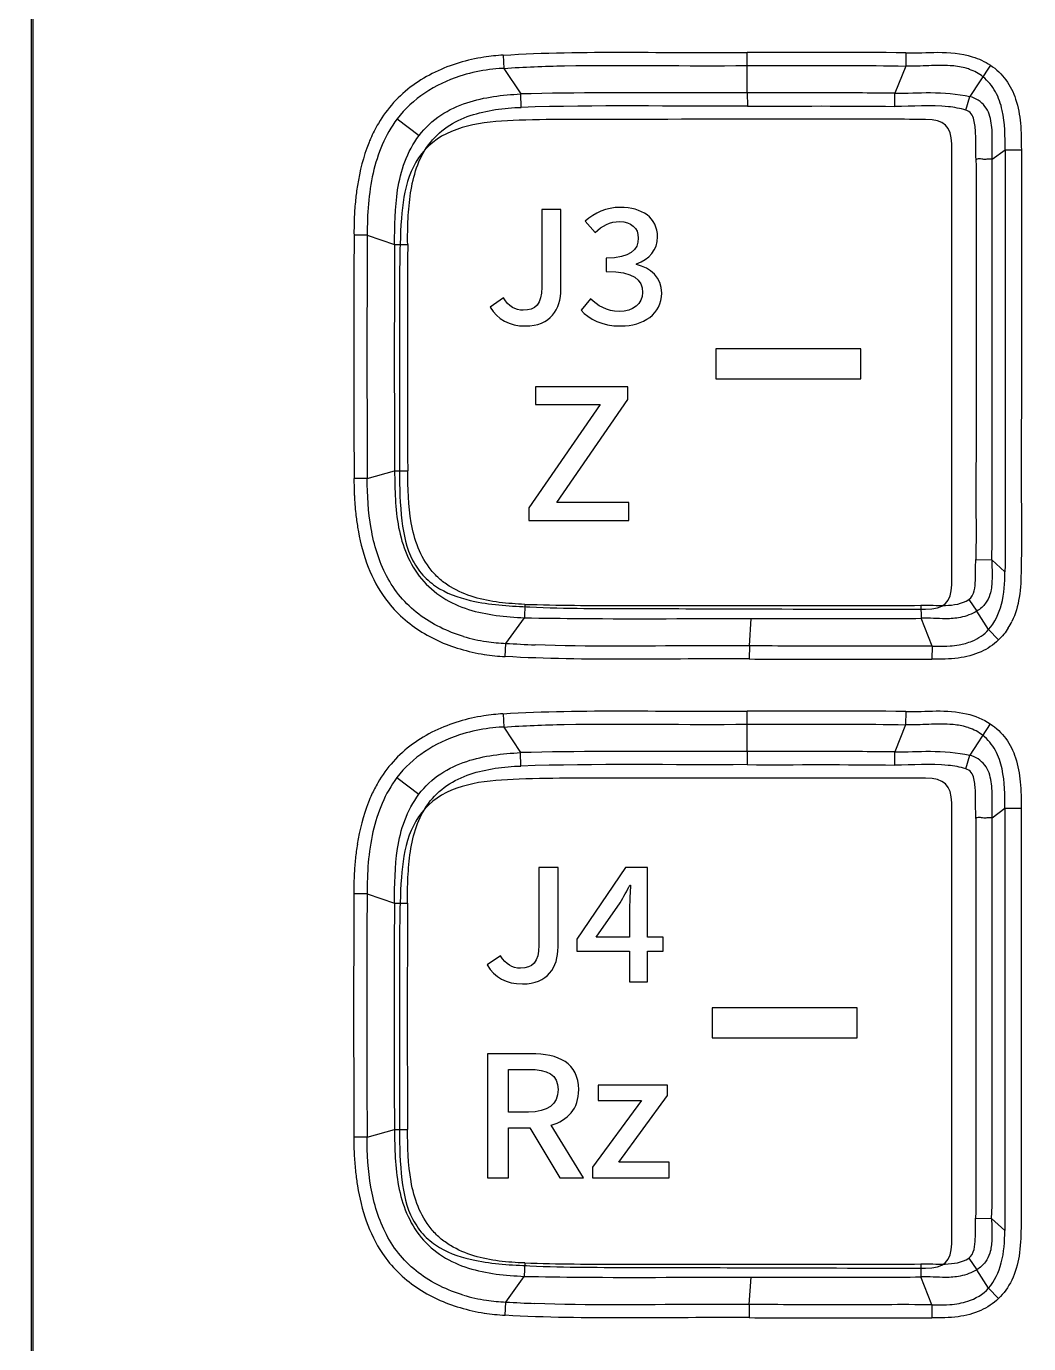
# Model space of a CAD drawing. Header units: millimetres. Extents: x 4086 to 8300, y 123 to 1549.
# Drawn here: x 6981.93 to 7001.1, y 1020.78 to 1045.97 of the extents above; entities that cross this region are included whole.
import ezdxf

# ---------------------------------------------------------------- set-up
doc = ezdxf.new("R2010")
doc.units = ezdxf.units.MM
for name, color, linetype in [('00_COMPONENTS', 7, 'Continuous'), ('layer 1', 7, 'Continuous'), ('layer 4', 7, 'Continuous')]:
    doc.layers.add(name, color=color, linetype=linetype)

msp = doc.modelspace()

# ---------------------------------------------------------------- linework, layer by layer
at = {"layer": '00_COMPONENTS', "color": 7, "linetype": 'Continuous'}
msp.add_line((6982.034, 961.612), (6982.034, 1106.465), dxfattribs=at)
at = {"layer": '00_COMPONENTS', "linetype": 'Continuous'}
for p, q in [((6995.721, 1045.221), (6995.72, 1045.472)), ((6991.052, 1045.42), (6991.067, 1045.167)), ((6995.721, 1044.698), (6995.721, 1045.221)), ((6998.754, 1045.462), (6998.749, 1045.211)), ((7000.369, 1045.228), (6999.977, 1044.626)), ((6991.067, 1045.167), (6991.387, 1044.677)), ((6998.749, 1045.21), (6998.545, 1044.69)), ((6991.395, 1044.421), (6991.387, 1044.677)), ((6995.721, 1044.698), (6995.722, 1044.447)), ((6998.542, 1044.439), (6998.545, 1044.69)), ((6999.9, 1044.368), (6999.977, 1044.626)), ((6989.023, 1044.199), (6989.444, 1043.882)), ((7000.405, 1043.429), (7000.649, 1043.612)), ((7000.649, 1043.612), (7000.724, 1043.612)), ((7000.724, 1043.612), (7000.961, 1043.612)), ((6988.452, 1041.978), (6988.201, 1041.979)), ((6988.453, 1041.978), (6988.975, 1041.799)), ((6988.975, 1041.799), (6989.226, 1041.798)), ((6988.453, 1037.325), (6988.975, 1037.469)), ((6988.975, 1037.469), (6989.227, 1037.471)), ((6988.453, 1037.325), (6988.202, 1037.323)), ((7000.089, 1035.775), (7000.396, 1035.766)), ((7000.648, 1035.537), (7000.396, 1035.766)), ((6991.467, 1034.917), (6991.459, 1034.661)), ((6999.039, 1034.9), (6999.045, 1034.652)), ((6999.957, 1035.01), (7000.112, 1034.789)), ((6991.106, 1034.17), (6991.459, 1034.661)), ((6995.76, 1034.124), (6995.795, 1034.644)), ((6999.253, 1034.116), (6999.045, 1034.652)), ((7000.335, 1034.433), (7000.112, 1034.789)), ((7000.524, 1034.235), (7000.335, 1034.433)), ((6991.091, 1033.918), (6991.106, 1034.17)), ((6995.76, 1034.124), (6995.758, 1033.872)), ((6999.253, 1034.116), (6999.25, 1033.866)), ((6995.718, 1032.625), (6995.717, 1032.876)), ((6991.049, 1032.824), (6991.064, 1032.571)), ((6995.718, 1032.102), (6995.718, 1032.625)), ((6998.751, 1032.866), (6998.747, 1032.615)), ((7000.366, 1032.632), (6999.974, 1032.03)), ((6991.064, 1032.571), (6991.384, 1032.081)), ((6998.746, 1032.614), (6998.542, 1032.094)), ((6991.392, 1031.825), (6991.384, 1032.081)), ((6995.718, 1032.102), (6995.719, 1031.851)), ((6998.539, 1031.843), (6998.542, 1032.094)), ((6999.897, 1031.772), (6999.974, 1032.03)), ((6989.02, 1031.603), (6989.441, 1031.286)), ((7000.402, 1030.833), (7000.646, 1031.016)), ((7000.646, 1031.016), (7000.724, 1031.016)), ((7000.724, 1031.016), (7000.958, 1031.016)), ((6988.449, 1029.382), (6988.198, 1029.383)), ((6988.45, 1029.382), (6988.972, 1029.203)), ((6988.972, 1029.203), (6989.224, 1029.202)), ((6988.45, 1024.729), (6988.973, 1024.873)), ((6988.972, 1024.873), (6989.224, 1024.875)), ((6988.45, 1024.729), (6988.199, 1024.727)), ((7000.086, 1023.179), (7000.393, 1023.17)), ((7000.645, 1022.941), (7000.393, 1023.17)), ((6991.464, 1022.321), (6991.456, 1022.065)), ((6999.036, 1022.304), (6999.042, 1022.056)), ((6999.954, 1022.414), (7000.109, 1022.193)), ((6991.103, 1021.574), (6991.456, 1022.065)), ((6995.757, 1021.528), (6995.792, 1022.048)), ((6999.251, 1021.52), (6999.042, 1022.056)), ((7000.332, 1021.837), (7000.109, 1022.193)), ((7000.522, 1021.639), (7000.332, 1021.837)), ((6991.088, 1021.321), (6991.103, 1021.574)), ((6995.757, 1021.528), (6995.755, 1021.276)), ((6999.251, 1021.52), (6999.247, 1021.27))]:
    msp.add_line(p, q, dxfattribs=at)
for centre, radius, start, end in [((6991.318, 1041.325), 4.104, 93.7201, 98.8863), ((6991.224, 1041.799), 3.372, 94.2035, 98.4747), ((6991.23, 1041.737), 3.434, 92.7078, 94.2132), ((6991.032, 1042.72), 2.746, 149.5024, 156.4059), ((6991.18, 1042.653), 2.909, 156.3565, 158.1032), ((6993.437, 1042.108), 5.236, 171.0068, 174.042), ((6993.819, 1042.069), 5.62, 174.0481, 177.3401), ((6994.306, 1042.047), 6.107, 177.3434, 180.6306), ((7416.815, 1039.726), 428.62, 179.69884, 180.32125), ((7423.77, 1039.742), 435.323, 179.70571, 180.31819), ((7386.16, 1039.645), 397.19, 179.68934, 180.31393), ((7393.054, 1039.664), 403.833, 179.69729, 180.31123), ((6994.158, 1037.277), 5.959, 179.5576, 182.6906), ((6993.688, 1037.255), 5.488, 182.6871, 186.31), ((6993.31, 1037.214), 5.108, 186.3212, 189.2657), ((6999.59, 1035.164), 1.322, 328.0598, 334.1431), ((6991.203, 1037.377), 3.206, 253.506, 261.5589), ((6991.244, 1037.641), 3.474, 261.5332, 267.7152), ((6992.636, 1059.453), 25.329, 266.5365, 267.7982), ((6991.332, 1038.11), 4.2, 261.2267, 266.7109), ((6991.315, 1028.727), 4.106, 93.7208, 98.8447), ((6991.222, 1029.202), 3.373, 94.2001, 98.4252), ((6991.227, 1029.141), 3.434, 92.7078, 94.2096), ((6999.615, 1031.556), 1.056, 71.3353, 72.3783), ((6991.015, 1030.132), 2.73, 149.8039, 155.2423), ((6991.162, 1030.063), 2.893, 155.2199, 158.3258), ((6993.434, 1029.512), 5.235, 171.007, 174.0394), ((6993.788, 1029.475), 5.592, 174.0402, 176.9265), ((6994.271, 1029.451), 6.075, 176.9411, 180.6367), ((7416.812, 1027.13), 428.62, 179.69884, 180.32125), ((7423.767, 1027.146), 435.323, 179.70571, 180.31819), ((7386.157, 1027.049), 397.19, 179.68934, 180.31393), ((7393.051, 1027.068), 403.833, 179.69729, 180.31123), ((6994.126, 1024.681), 5.93, 179.5522, 183.0794), ((6993.659, 1024.656), 5.462, 183.0867, 186.3173), ((6993.307, 1024.618), 5.108, 186.3231, 189.2657), ((6991.201, 1024.782), 3.207, 253.5069, 261.6086), ((6991.241, 1025.046), 3.474, 261.5816, 267.7147), ((6992.633, 1046.851), 25.323, 266.5364, 267.7958), ((6991.329, 1025.517), 4.202, 261.2678, 266.7099)]:
    msp.add_arc(centre, radius, start, end, dxfattribs=at)
at = {"layer": '00_COMPONENTS', "color": 7, "linetype": 'Continuous'}
msp.add_open_spline([(6896.534, 959.912), (6900.632, 959.912), (6908.829, 959.912), (6921.124, 959.912), (6933.42, 959.912), (6945.715, 959.912), (6958.011, 959.912), (6968.257, 959.912), (6976.454, 959.912), (6982.602, 959.912), (6988.75, 959.912), (6994.896, 959.911), (7001.047, 959.916), (7006.169, 959.924), (7010.262, 959.995), (7013.33, 960.166), (7016.373, 960.607), (7019.316, 961.625), (7021.287, 963.36), (7022.38, 965.093), (7023.177, 966.989), (7023.749, 969.501), (7024.017, 972.564), (7024.091, 975.633), (7024.124, 978.706), (7024.148, 981.781), (7024.163, 985.884), (7024.163, 991.009), (7024.163, 999.205), (7024.163, 1009.448), (7024.163, 1021.743), (7024.163, 1034.038), (7024.163, 1046.334), (7024.163, 1058.629), (7024.163, 1068.871), (7024.163, 1077.069), (7024.163, 1082.195), (7024.148, 1086.298), (7024.123, 1089.37), (7024.091, 1092.442), (7024.016, 1095.513), (7023.749, 1098.58), (7023.065, 1101.589), (7021.682, 1104.381), (7019.314, 1106.445), (7016.387, 1107.468), (7013.342, 1107.911), (7010.265, 1108.082), (7006.166, 1108.153), (7001.045, 1108.16), (6994.897, 1108.165), (6988.75, 1108.164), (6982.602, 1108.165), (6976.454, 1108.165), (6968.257, 1108.165), (6958.011, 1108.165), (6945.715, 1108.165), (6933.42, 1108.165), (6921.124, 1108.165), (6908.829, 1108.165), (6900.632, 1108.165), (6896.534, 1108.165)], degree=3, knots=[0, 0, 0, 0, 0.031258, 0.062515, 0.093773, 0.12503, 0.156288, 0.187546, 0.203174, 0.218804, 0.234431, 0.250064, 0.265681, 0.281339, 0.289127, 0.296905, 0.304752, 0.31255, 0.3203, 0.3242, 0.328112, 0.335929, 0.343723, 0.351535, 0.359344, 0.367155, 0.374992, 0.390635, 0.406242, 0.437497, 0.468755, 0.500012, 0.53127, 0.562527, 0.593784, 0.609382, 0.625053, 0.632872, 0.640675, 0.648485, 0.656303, 0.664103, 0.671927, 0.679731, 0.68745, 0.6952, 0.703045, 0.71088, 0.718683, 0.734311, 0.749937, 0.765568, 0.781197, 0.796825, 0.812455, 0.843712, 0.87497, 0.906227, 0.937485, 0.968742, 1, 1, 1, 1], dxfattribs=at)
at = {"layer": '00_COMPONENTS', "linetype": 'Continuous'}
for points in [[(6991.052, 1045.42), (6992.605, 1045.516), (6994.164, 1045.454), (6995.72, 1045.472)], [(6998.754, 1045.462), (6997.743, 1045.481), (6996.732, 1045.469), (6995.72, 1045.472)], [(6998.754, 1045.462), (6998.958, 1045.458), (6999.162, 1045.473), (6999.367, 1045.474)], [(6999.367, 1045.474), (6999.587, 1045.475), (6999.812, 1045.456), (7000.023, 1045.39)], [(6990.684, 1045.38), (6990.524, 1045.355), (6990.366, 1045.319), (6990.211, 1045.273)], [(7000.023, 1045.39), (7000.145, 1045.352), (7000.263, 1045.298), (7000.369, 1045.228)], [(6990.727, 1045.134), (6990.556, 1045.109), (6990.387, 1045.07), (6990.222, 1045.016)], [(7000.225, 1045.007), (7000.15, 1045.068), (7000.061, 1045.115), (6999.969, 1045.148)], [(6995.722, 1044.447), (6994.28, 1044.437), (6992.837, 1044.469), (6991.395, 1044.421)], [(7000.852, 1044.578), (7000.901, 1044.43), (7000.928, 1044.274), (7000.943, 1044.118)], [(6995.722, 1044.447), (6996.662, 1044.444), (6997.602, 1044.453), (6998.542, 1044.439)], [(7000.943, 1044.118), (7000.959, 1043.95), (7000.96, 1043.781), (7000.961, 1043.612)], [(6988.481, 1043.738), (6988.377, 1043.478), (6988.309, 1043.203), (6988.266, 1042.927)], [(7000.92, 1035.05), (7000.895, 1034.891), (7000.85, 1034.733), (7000.78, 1034.588)], [(7000.712, 1034.465), (7000.66, 1034.381), (7000.597, 1034.303), (7000.524, 1034.235)], [(6999.597, 1034.122), (6999.656, 1034.127), (6999.715, 1034.134), (6999.773, 1034.145)], [(6999.773, 1034.145), (6999.813, 1034.152), (6999.852, 1034.161), (6999.891, 1034.171)], [(7000.524, 1034.235), (7000.428, 1034.141), (7000.312, 1034.066), (7000.19, 1034.011)], [(6990.23, 1034.063), (6990.381, 1034.018), (6990.536, 1033.984), (6990.692, 1033.96)], [(6995.758, 1033.872), (6994.203, 1033.884), (6992.644, 1033.829), (6991.091, 1033.918)], [(6999.753, 1033.89), (6999.587, 1033.867), (6999.418, 1033.864), (6999.25, 1033.866)], [(7000.19, 1034.011), (7000.052, 1033.949), (6999.903, 1033.91), (6999.753, 1033.89)], [(6991.049, 1032.824), (6992.602, 1032.92), (6994.161, 1032.858), (6995.717, 1032.876)], [(6998.751, 1032.866), (6997.74, 1032.885), (6996.729, 1032.873), (6995.717, 1032.876)], [(6990.684, 1032.784), (6990.523, 1032.759), (6990.364, 1032.724), (6990.208, 1032.677)], [(6999.914, 1032.823), (7000.073, 1032.785), (7000.23, 1032.723), (7000.366, 1032.632)], [(6990.727, 1032.539), (6990.555, 1032.513), (6990.385, 1032.474), (6990.219, 1032.42)], [(7000.222, 1032.411), (7000.143, 1032.475), (7000.05, 1032.524), (6999.953, 1032.556)], [(6995.719, 1031.851), (6994.277, 1031.841), (6992.834, 1031.873), (6991.392, 1031.825)], [(7000.85, 1031.982), (7000.898, 1031.834), (7000.925, 1031.678), (7000.94, 1031.522)], [(6995.719, 1031.851), (6996.659, 1031.848), (6997.599, 1031.857), (6998.539, 1031.843)], [(7000.94, 1031.522), (7000.956, 1031.354), (7000.958, 1031.185), (7000.958, 1031.016)], [(6988.474, 1031.131), (6988.372, 1030.875), (6988.306, 1030.603), (6988.263, 1030.33)], [(7000.917, 1022.454), (7000.892, 1022.295), (7000.847, 1022.137), (7000.777, 1021.992)], [(7000.777, 1021.992), (7000.713, 1021.861), (7000.627, 1021.738), (7000.522, 1021.639)], [(6999.594, 1021.526), (6999.653, 1021.531), (6999.712, 1021.538), (6999.77, 1021.549)], [(7000.522, 1021.639), (7000.425, 1021.545), (7000.309, 1021.47), (7000.187, 1021.415)], [(6990.227, 1021.467), (6990.379, 1021.422), (6990.535, 1021.388), (6990.692, 1021.363)], [(6995.755, 1021.276), (6994.2, 1021.287), (6992.642, 1021.233), (6991.088, 1021.321)], [(6999.75, 1021.294), (6999.584, 1021.271), (6999.415, 1021.268), (6999.247, 1021.27)], [(7000.187, 1021.415), (7000.049, 1021.353), (6999.9, 1021.314), (6999.75, 1021.294)]]:
    msp.add_open_spline(points, degree=3, dxfattribs=at)
for points, knots in [([(6990.211, 1045.273), (6989.897, 1045.179), (6989.439, 1044.964), (6988.945, 1044.524), (6988.749, 1044.256), (6988.666, 1044.114)], [0, 0, 0, 0, 0.499051, 0.74963, 1, 1, 1, 1]), ([(6991.067, 1045.167), (6991.452, 1045.193), (6993.003, 1045.251), (6994.555, 1045.206), (6995.721, 1045.221)], [0, 0, 0, 0, 0.248447, 1, 1, 1, 1]), ([(6995.721, 1045.221), (6995.974, 1045.22), (6996.984, 1045.22), (6997.993, 1045.225), (6998.749, 1045.211)], [0, 0, 0, 0, 0.25072, 1, 1, 1, 1]), ([(6999.598, 1045.218), (6999.463, 1045.227), (6999.18, 1045.216), (6998.897, 1045.206), (6998.749, 1045.211)], [0, 0, 0, 0, 0.476562, 1, 1, 1, 1]), ([(7000.369, 1045.228), (7000.484, 1045.153), (7000.688, 1044.959), (7000.809, 1044.708), (7000.852, 1044.578)], [0, 0, 0, 0, 0.49985, 1, 1, 1, 1]), ([(6990.222, 1045.016), (6989.987, 1044.94), (6989.537, 1044.731), (6989.169, 1044.392), (6989.023, 1044.199)], [0, 0, 0, 0, 0.505578, 1, 1, 1, 1]), ([(6999.969, 1045.148), (6999.941, 1045.158), (6999.82, 1045.195), (6999.693, 1045.212), (6999.598, 1045.218)], [0, 0, 0, 0, 0.24281, 1, 1, 1, 1]), ([(7000.649, 1043.612), (7000.651, 1043.864), (7000.647, 1044.245), (7000.489, 1044.729), (7000.323, 1044.928), (7000.225, 1045.007)], [0, 0, 0, 0, 0.500218, 0.750503, 1, 1, 1, 1]), ([(6989.444, 1043.882), (6989.558, 1044.034), (6989.84, 1044.294), (6990.502, 1044.599), (6991.04, 1044.659), (6991.387, 1044.677)], [0, 0, 0, 0, 0.263502, 0.518565, 1, 1, 1, 1]), ([(6995.721, 1044.698), (6995.361, 1044.696), (6993.916, 1044.697), (6992.471, 1044.706), (6991.387, 1044.677)], [0, 0, 0, 0, 0.249076, 1, 1, 1, 1]), ([(6998.545, 1044.69), (6998.309, 1044.693), (6997.368, 1044.702), (6996.427, 1044.696), (6995.721, 1044.698)], [0, 0, 0, 0, 0.250625, 1, 1, 1, 1]), ([(6999.9, 1044.368), (6999.791, 1044.401), (6999.34, 1044.483), (6998.883, 1044.433), (6998.542, 1044.439)], [0, 0, 0, 0, 0.249366, 1, 1, 1, 1]), ([(6998.545, 1044.69), (6998.772, 1044.689), (6999.249, 1044.72), (6999.731, 1044.681), (6999.977, 1044.626)], [0, 0, 0, 0, 0.472731, 1, 1, 1, 1]), ([(7000.405, 1043.429), (7000.401, 1043.544), (7000.41, 1043.775), (7000.402, 1044.065), (7000.354, 1044.291), (7000.272, 1044.447), (7000.14, 1044.563), (7000.034, 1044.614), (6999.977, 1044.626)], [0, 0, 0, 0, 0.250454, 0.500706, 0.625832, 0.750442, 0.875014, 1, 1, 1, 1]), ([(6989.226, 1041.798), (6989.223, 1041.962), (6989.228, 1042.292), (6989.271, 1042.785), (6989.378, 1043.27), (6989.601, 1043.719), (6989.963, 1044.071), (6990.418, 1044.281), (6990.902, 1044.388), (6991.231, 1044.417), (6991.395, 1044.421)], [0, 0, 0, 0, 0.124958, 0.250014, 0.375073, 0.500065, 0.625051, 0.750069, 0.875036, 1, 1, 1, 1]), ([(7000.095, 1043.42), (7000.091, 1043.505), (7000.09, 1043.675), (7000.091, 1043.888), (7000.079, 1044.058), (7000.058, 1044.183), (7000.018, 1044.308), (6999.94, 1044.356), (6999.9, 1044.368)], [0, 0, 0, 0, 0.250718, 0.501526, 0.626867, 0.752196, 0.87701, 1, 1, 1, 1]), ([(6989.023, 1044.199), (6988.796, 1043.898), (6988.497, 1043.152), (6988.453, 1042.375), (6988.452, 1041.978)], [0, 0, 0, 0, 0.487421, 1, 1, 1, 1]), ([(6988.975, 1041.799), (6988.98, 1042.147), (6988.981, 1042.683), (6989.151, 1043.392), (6989.33, 1043.729), (6989.444, 1043.882)], [0, 0, 0, 0, 0.480767, 0.735916, 1, 1, 1, 1]), ([(7000.649, 1043.612), (7000.649, 1042.265), (7000.649, 1040.243), (7000.65, 1037.885), (7000.648, 1036.541), (7000.652, 1035.87), (7000.648, 1035.537)], [0, 0, 0, 0, 0.500658, 0.750965, 0.876089, 1, 1, 1, 1]), ([(7000.961, 1043.612), (7000.961, 1042.899), (7000.961, 1041.828), (7000.961, 1040.401), (7000.961, 1039.331), (7000.961, 1038.26), (7000.96, 1037.191), (7000.962, 1036.3), (7000.961, 1035.587), (7000.948, 1035.228), (7000.92, 1035.05)], [0, 0, 0, 0, 0.250008, 0.375011, 0.500015, 0.625016, 0.750007, 0.874752, 0.937005, 1, 1, 1, 1]), ([(7000.094, 1043.42), (7000.094, 1042.783), (7000.095, 1041.51), (7000.094, 1039.919), (7000.094, 1038.646), (7000.095, 1037.691), (7000.091, 1036.734), (7000.098, 1036.095), (7000.089, 1035.775)], [0, 0, 0, 0, 0.249789, 0.499569, 0.62448, 0.749392, 0.87438, 1, 1, 1, 1]), ([(7000.405, 1043.429), (7000.384, 1043.428), (7000.337, 1043.435), (7000.263, 1043.418), (7000.182, 1043.442), (7000.121, 1043.434), (7000.095, 1043.42)], [0, 0, 0, 0, 0.203878, 0.447418, 0.716781, 1, 1, 1, 1]), ([(7000.395, 1035.766), (7000.41, 1036.089), (7000.402, 1036.732), (7000.407, 1037.693), (7000.405, 1038.649), (7000.405, 1039.924), (7000.406, 1041.517), (7000.406, 1042.791), (7000.406, 1043.429)], [0, 0, 0, 0, 0.126712, 0.251517, 0.376294, 0.501034, 0.75052, 1, 1, 1, 1]), ([(6988.975, 1037.469), (6988.98, 1037.108), (6988.988, 1036.561), (6989.187, 1035.861), (6989.466, 1035.387), (6989.882, 1035.023), (6990.55, 1034.728), (6991.099, 1034.678), (6991.459, 1034.661)], [0, 0, 0, 0, 0.249901, 0.375058, 0.500182, 0.625207, 0.750409, 1, 1, 1, 1]), ([(6991.467, 1034.917), (6991.303, 1034.923), (6990.976, 1034.944), (6990.492, 1035.038), (6990.11, 1035.198), (6989.842, 1035.389), (6989.613, 1035.627), (6989.406, 1035.992), (6989.238, 1036.638), (6989.23, 1037.139), (6989.227, 1037.471)], [0, 0, 0, 0, 0.124404, 0.248598, 0.372835, 0.434753, 0.497075, 0.622493, 0.748399, 1, 1, 1, 1]), ([(6990.293, 1034.303), (6989.987, 1034.393), (6989.543, 1034.607), (6989.075, 1035.048), (6988.721, 1035.586), (6988.489, 1036.366), (6988.454, 1037.005), (6988.453, 1037.325)], [0, 0, 0, 0, 0.249591, 0.374907, 0.500149, 0.749951, 1, 1, 1, 1]), ([(6988.269, 1036.391), (6988.306, 1036.161), (6988.414, 1035.704), (6988.623, 1035.28), (6988.755, 1035.087)], [0, 0, 0, 0, 0.499878, 1, 1, 1, 1]), ([(6999.957, 1035.01), (7000.012, 1035.045), (7000.072, 1035.18), (7000.09, 1035.44), (7000.085, 1035.642), (7000.089, 1035.775)], [0, 0, 0, 0, 0.24563, 0.496962, 1, 1, 1, 1]), ([(7000.396, 1035.766), (7000.395, 1035.702), (7000.404, 1035.566), (7000.4, 1035.346), (7000.383, 1035.122), (7000.278, 1034.923), (7000.178, 1034.823), (7000.112, 1034.789)], [0, 0, 0, 0, 0.177928, 0.379287, 0.619591, 0.792843, 1, 1, 1, 1]), ([(7000.335, 1034.433), (7000.455, 1034.568), (7000.624, 1034.938), (7000.646, 1035.329), (7000.648, 1035.537)], [0, 0, 0, 0, 0.465646, 1, 1, 1, 1]), ([(6988.755, 1035.087), (6988.926, 1034.837), (6989.375, 1034.403), (6989.938, 1034.149), (6990.23, 1034.063)], [0, 0, 0, 0, 0.49964, 1, 1, 1, 1]), ([(6991.467, 1034.917), (6992.098, 1034.899), (6993.36, 1034.888), (6994.938, 1034.899), (6996.2, 1034.894), (6997.145, 1034.894), (6998.092, 1034.897), (6998.723, 1034.891), (6999.039, 1034.899)], [0, 0, 0, 0, 0.250078, 0.500171, 0.625107, 0.749915, 0.87476, 1, 1, 1, 1]), ([(6999.039, 1034.9), (6999.195, 1034.904), (6999.499, 1034.881), (6999.83, 1034.922), (6999.957, 1035.01)], [0, 0, 0, 0, 0.503424, 1, 1, 1, 1]), ([(6991.459, 1034.661), (6991.822, 1034.653), (6993.267, 1034.634), (6994.712, 1034.647), (6995.795, 1034.644)], [0, 0, 0, 0, 0.250782, 1, 1, 1, 1]), ([(6995.795, 1034.645), (6996.065, 1034.644), (6996.605, 1034.643), (6997.416, 1034.644), (6998.229, 1034.646), (6998.772, 1034.641), (6999.045, 1034.653)], [0, 0, 0, 0, 0.249399, 0.49866, 0.747759, 1, 1, 1, 1]), ([(7000.112, 1034.789), (7000.015, 1034.731), (6999.817, 1034.654), (6999.452, 1034.631), (6999.202, 1034.656), (6999.045, 1034.652)], [0, 0, 0, 0, 0.309637, 0.570341, 1, 1, 1, 1]), ([(6999.891, 1034.171), (6999.935, 1034.183), (7000.099, 1034.238), (7000.252, 1034.336), (7000.335, 1034.433)], [0, 0, 0, 0, 0.262335, 1, 1, 1, 1]), ([(6995.76, 1034.124), (6995.417, 1034.127), (6994.051, 1034.124), (6992.685, 1034.103), (6991.663, 1034.143)], [0, 0, 0, 0, 0.251207, 1, 1, 1, 1]), ([(6999.253, 1034.115), (6998.961, 1034.122), (6998.377, 1034.118), (6997.213, 1034.121), (6996.341, 1034.118), (6995.76, 1034.123)], [0, 0, 0, 0, 0.251387, 0.501241, 1, 1, 1, 1]), ([(6999.253, 1034.116), (6999.283, 1034.115), (6999.397, 1034.113), (6999.512, 1034.115), (6999.597, 1034.122)], [0, 0, 0, 0, 0.255355, 1, 1, 1, 1]), ([(6995.758, 1033.872), (6996.34, 1033.867), (6997.212, 1033.87), (6998.376, 1033.868), (6998.959, 1033.87), (6999.25, 1033.866)], [0, 0, 0, 0, 0.49954, 0.749537, 1, 1, 1, 1]), ([(6998.751, 1032.866), (6998.946, 1032.862), (6999.333, 1032.89), (6999.725, 1032.868), (6999.914, 1032.823)], [0, 0, 0, 0, 0.500584, 1, 1, 1, 1]), ([(6990.208, 1032.677), (6989.891, 1032.582), (6989.43, 1032.365), (6988.935, 1031.92), (6988.739, 1031.648), (6988.655, 1031.505)], [0, 0, 0, 0, 0.499038, 0.749614, 1, 1, 1, 1]), ([(6991.064, 1032.571), (6991.449, 1032.597), (6993, 1032.655), (6994.552, 1032.61), (6995.718, 1032.625)], [0, 0, 0, 0, 0.248447, 1, 1, 1, 1]), ([(6995.718, 1032.625), (6995.971, 1032.624), (6996.981, 1032.624), (6997.99, 1032.629), (6998.747, 1032.615)], [0, 0, 0, 0, 0.25072, 1, 1, 1, 1]), ([(6999.595, 1032.622), (6999.461, 1032.631), (6999.177, 1032.62), (6998.894, 1032.61), (6998.746, 1032.615)], [0, 0, 0, 0, 0.476562, 1, 1, 1, 1]), ([(7000.366, 1032.632), (7000.481, 1032.557), (7000.685, 1032.363), (7000.807, 1032.112), (7000.85, 1031.982)], [0, 0, 0, 0, 0.49985, 1, 1, 1, 1]), ([(6990.219, 1032.42), (6989.984, 1032.344), (6989.534, 1032.134), (6989.166, 1031.796), (6989.02, 1031.603)], [0, 0, 0, 0, 0.505578, 1, 1, 1, 1]), ([(6999.935, 1032.562), (6999.908, 1032.571), (6999.797, 1032.601), (6999.682, 1032.616), (6999.595, 1032.622)], [0, 0, 0, 0, 0.243301, 1, 1, 1, 1]), ([(7000.646, 1031.016), (7000.648, 1031.268), (7000.644, 1031.649), (7000.486, 1032.133), (7000.32, 1032.332), (7000.222, 1032.411)], [0, 0, 0, 0, 0.500218, 0.750503, 1, 1, 1, 1]), ([(6989.441, 1031.286), (6989.555, 1031.438), (6989.837, 1031.698), (6990.499, 1032.003), (6991.037, 1032.063), (6991.384, 1032.081)], [0, 0, 0, 0, 0.263502, 0.518565, 1, 1, 1, 1]), ([(6995.718, 1032.102), (6995.358, 1032.1), (6993.914, 1032.101), (6992.468, 1032.11), (6991.384, 1032.081)], [0, 0, 0, 0, 0.249076, 1, 1, 1, 1]), ([(6998.542, 1032.094), (6998.307, 1032.097), (6997.365, 1032.106), (6996.424, 1032.1), (6995.718, 1032.102)], [0, 0, 0, 0, 0.250625, 1, 1, 1, 1]), ([(6999.897, 1031.772), (6999.788, 1031.805), (6999.337, 1031.887), (6998.88, 1031.837), (6998.539, 1031.843)], [0, 0, 0, 0, 0.249366, 1, 1, 1, 1]), ([(6998.542, 1032.094), (6998.769, 1032.093), (6999.246, 1032.124), (6999.728, 1032.085), (6999.974, 1032.03)], [0, 0, 0, 0, 0.472731, 1, 1, 1, 1]), ([(7000.402, 1030.833), (7000.398, 1030.948), (7000.407, 1031.179), (7000.399, 1031.469), (7000.351, 1031.695), (7000.269, 1031.851), (7000.137, 1031.967), (7000.031, 1032.018), (6999.974, 1032.03)], [0, 0, 0, 0, 0.250454, 0.500706, 0.625832, 0.750442, 0.875014, 1, 1, 1, 1]), ([(6989.224, 1029.202), (6989.22, 1029.366), (6989.225, 1029.696), (6989.268, 1030.189), (6989.375, 1030.674), (6989.598, 1031.123), (6989.96, 1031.475), (6990.415, 1031.685), (6990.899, 1031.792), (6991.228, 1031.821), (6991.392, 1031.825)], [0, 0, 0, 0, 0.124958, 0.250014, 0.375073, 0.500065, 0.625051, 0.750069, 0.875036, 1, 1, 1, 1]), ([(7000.092, 1030.824), (7000.088, 1030.909), (7000.087, 1031.079), (7000.088, 1031.292), (7000.076, 1031.462), (7000.055, 1031.587), (7000.015, 1031.712), (6999.937, 1031.76), (6999.897, 1031.772)], [0, 0, 0, 0, 0.250718, 0.501526, 0.626867, 0.752196, 0.87701, 1, 1, 1, 1]), ([(6989.02, 1031.603), (6988.793, 1031.301), (6988.494, 1030.556), (6988.45, 1029.779), (6988.449, 1029.382)], [0, 0, 0, 0, 0.487421, 1, 1, 1, 1]), ([(6988.972, 1029.203), (6988.977, 1029.551), (6988.978, 1030.087), (6989.148, 1030.795), (6989.327, 1031.133), (6989.441, 1031.286)], [0, 0, 0, 0, 0.480767, 0.735916, 1, 1, 1, 1]), ([(7000.647, 1031.016), (7000.647, 1029.669), (7000.646, 1027.647), (7000.648, 1025.289), (7000.645, 1023.945), (7000.649, 1023.274), (7000.645, 1022.941)], [0, 0, 0, 0, 0.500658, 0.750965, 0.876089, 1, 1, 1, 1]), ([(7000.958, 1031.016), (7000.958, 1030.303), (7000.958, 1029.232), (7000.958, 1027.805), (7000.958, 1026.735), (7000.958, 1025.664), (7000.958, 1024.595), (7000.959, 1023.704), (7000.958, 1022.991), (7000.945, 1022.632), (7000.917, 1022.454)], [0, 0, 0, 0, 0.250008, 0.375011, 0.500015, 0.625016, 0.750007, 0.874752, 0.937005, 1, 1, 1, 1]), ([(7000.092, 1030.824), (7000.092, 1030.187), (7000.092, 1028.914), (7000.091, 1027.323), (7000.091, 1026.05), (7000.092, 1025.095), (7000.089, 1024.138), (7000.095, 1023.499), (7000.086, 1023.179)], [0, 0, 0, 0, 0.249789, 0.499569, 0.62448, 0.749392, 0.87438, 1, 1, 1, 1]), ([(7000.402, 1030.833), (7000.381, 1030.832), (7000.335, 1030.839), (7000.26, 1030.822), (7000.179, 1030.846), (7000.118, 1030.838), (7000.092, 1030.824)], [0, 0, 0, 0, 0.203878, 0.447418, 0.716781, 1, 1, 1, 1]), ([(7000.392, 1023.17), (7000.407, 1023.493), (7000.399, 1024.136), (7000.404, 1025.097), (7000.403, 1026.053), (7000.403, 1027.328), (7000.403, 1028.921), (7000.403, 1030.195), (7000.403, 1030.833)], [0, 0, 0, 0, 0.126712, 0.251517, 0.376294, 0.501034, 0.75052, 1, 1, 1, 1]), ([(6988.972, 1024.873), (6988.978, 1024.512), (6988.985, 1023.965), (6989.185, 1023.265), (6989.463, 1022.79), (6989.879, 1022.427), (6990.547, 1022.132), (6991.096, 1022.082), (6991.456, 1022.065)], [0, 0, 0, 0, 0.249901, 0.375058, 0.500182, 0.625207, 0.750409, 1, 1, 1, 1]), ([(6991.464, 1022.321), (6991.3, 1022.327), (6990.973, 1022.348), (6990.489, 1022.442), (6990.108, 1022.602), (6989.839, 1022.793), (6989.61, 1023.031), (6989.403, 1023.396), (6989.235, 1024.042), (6989.227, 1024.543), (6989.224, 1024.875)], [0, 0, 0, 0, 0.124404, 0.248598, 0.372835, 0.434753, 0.497075, 0.622493, 0.748399, 1, 1, 1, 1]), ([(6990.29, 1021.707), (6989.985, 1021.797), (6989.54, 1022.011), (6989.072, 1022.452), (6988.718, 1022.99), (6988.486, 1023.77), (6988.451, 1024.409), (6988.45, 1024.729)], [0, 0, 0, 0, 0.249591, 0.374907, 0.500149, 0.749951, 1, 1, 1, 1]), ([(6988.266, 1023.795), (6988.303, 1023.568), (6988.409, 1023.116), (6988.614, 1022.696), (6988.743, 1022.504)], [0, 0, 0, 0, 0.499872, 1, 1, 1, 1]), ([(6999.954, 1022.414), (7000.009, 1022.449), (7000.069, 1022.584), (7000.087, 1022.844), (7000.082, 1023.046), (7000.086, 1023.179)], [0, 0, 0, 0, 0.24563, 0.496962, 1, 1, 1, 1]), ([(7000.393, 1023.17), (7000.392, 1023.106), (7000.401, 1022.97), (7000.397, 1022.75), (7000.38, 1022.526), (7000.275, 1022.327), (7000.175, 1022.227), (7000.109, 1022.193)], [0, 0, 0, 0, 0.177928, 0.379287, 0.619591, 0.792843, 1, 1, 1, 1]), ([(7000.332, 1021.837), (7000.453, 1021.972), (7000.621, 1022.342), (7000.643, 1022.733), (7000.645, 1022.941)], [0, 0, 0, 0, 0.465646, 1, 1, 1, 1]), ([(6988.743, 1022.504), (6988.914, 1022.251), (6989.365, 1021.81), (6989.933, 1021.553), (6990.227, 1021.467)], [0, 0, 0, 0, 0.499622, 1, 1, 1, 1]), ([(6991.464, 1022.321), (6992.095, 1022.302), (6993.357, 1022.292), (6994.935, 1022.303), (6996.197, 1022.298), (6997.142, 1022.297), (6998.089, 1022.301), (6998.72, 1022.295), (6999.036, 1022.303)], [0, 0, 0, 0, 0.250078, 0.500171, 0.625107, 0.749915, 0.87476, 1, 1, 1, 1]), ([(6999.036, 1022.304), (6999.192, 1022.308), (6999.496, 1022.285), (6999.827, 1022.326), (6999.954, 1022.414)], [0, 0, 0, 0, 0.503424, 1, 1, 1, 1]), ([(6991.456, 1022.065), (6991.819, 1022.057), (6993.264, 1022.038), (6994.709, 1022.051), (6995.792, 1022.048)], [0, 0, 0, 0, 0.250782, 1, 1, 1, 1]), ([(6995.792, 1022.049), (6996.062, 1022.048), (6996.603, 1022.047), (6997.413, 1022.048), (6998.226, 1022.05), (6998.769, 1022.045), (6999.042, 1022.057)], [0, 0, 0, 0, 0.249399, 0.49866, 0.747759, 1, 1, 1, 1]), ([(7000.109, 1022.193), (7000.013, 1022.135), (6999.814, 1022.058), (6999.449, 1022.035), (6999.199, 1022.06), (6999.042, 1022.056)], [0, 0, 0, 0, 0.309637, 0.570341, 1, 1, 1, 1]), ([(6999.77, 1021.549), (6999.826, 1021.559), (7000.032, 1021.608), (7000.23, 1021.719), (7000.332, 1021.837)], [0, 0, 0, 0, 0.266273, 1, 1, 1, 1]), ([(6995.757, 1021.528), (6995.414, 1021.531), (6994.048, 1021.528), (6992.681, 1021.507), (6991.659, 1021.547)], [0, 0, 0, 0, 0.251207, 1, 1, 1, 1]), ([(6999.251, 1021.519), (6998.958, 1021.526), (6998.374, 1021.522), (6997.21, 1021.525), (6996.338, 1021.522), (6995.757, 1021.527)], [0, 0, 0, 0, 0.251387, 0.501241, 1, 1, 1, 1]), ([(6999.251, 1021.52), (6999.28, 1021.519), (6999.394, 1021.517), (6999.509, 1021.519), (6999.594, 1021.526)], [0, 0, 0, 0, 0.255355, 1, 1, 1, 1]), ([(6995.755, 1021.276), (6996.337, 1021.271), (6997.209, 1021.274), (6998.373, 1021.272), (6998.956, 1021.274), (6999.247, 1021.27)], [0, 0, 0, 0, 0.49954, 0.749537, 1, 1, 1, 1])]:
    msp.add_open_spline(points, degree=3, knots=knots, dxfattribs=at)
at = {"layer": 'layer 1', "color": 49}
msp.add_open_spline([(6982.065, 1106.132), (6982.065, 1106.132), (6982.065, 961.632), (6982.065, 961.632), (6982.065, 961.632), (6982.065, 961.632), (6988.219, 961.632), (6988.219, 961.632), (6988.219, 961.632), (6992.808, 961.632), (6997.396, 961.631), (7001.985, 961.639), (7001.985, 961.639), (7004.264, 961.643), (7006.542, 961.649), (7008.82, 961.697), (7008.82, 961.697), (7010.628, 961.736), (7012.443, 961.801), (7014.235, 962.06), (7014.235, 962.06), (7015.941, 962.307), (7017.943, 962.825), (7019.258, 963.998), (7019.258, 963.998), (7020.536, 965.138), (7021.24, 966.945), (7021.601, 968.579), (7021.601, 968.579), (7021.878, 969.83), (7021.993, 971.113), (7022.07, 972.39), (7022.07, 972.39), (7022.209, 974.696), (7022.224, 977.008), (7022.235, 979.319), (7022.235, 979.319), (7022.26, 984.39), (7022.265, 989.461), (7022.265, 994.533), (7022.265, 994.533), (7022.265, 994.533), (7022.265, 1073.231), (7022.265, 1073.231), (7022.265, 1073.231), (7022.265, 1078.303), (7022.26, 1083.374), (7022.235, 1088.445), (7022.235, 1088.445), (7022.224, 1090.756), (7022.209, 1093.068), (7022.07, 1095.374), (7022.07, 1095.374), (7021.993, 1096.651), (7021.878, 1097.934), (7021.601, 1099.185), (7021.601, 1099.185), (7021.24, 1100.819), (7020.536, 1102.626), (7019.258, 1103.766), (7019.258, 1103.766), (7017.943, 1104.939), (7015.941, 1105.457), (7014.235, 1105.704), (7014.235, 1105.704), (7013.342, 1105.833), (7012.441, 1105.906), (7011.541, 1105.96), (7011.541, 1105.96), (7009.183, 1106.101), (7006.819, 1106.111), (7004.458, 1106.118), (7004.458, 1106.118), (6999.045, 1106.133), (6993.632, 1106.132), (6988.219, 1106.132), (6988.219, 1106.132), (6988.219, 1106.132), (6982.065, 1106.132), (6982.065, 1106.132)], degree=3, knots=[0, 0, 0, 0, 0.047619, 0.047619, 0.047619, 0.047619, 0.095238, 0.095238, 0.095238, 0.095238, 0.142857, 0.142857, 0.142857, 0.142857, 0.190476, 0.190476, 0.190476, 0.190476, 0.238095, 0.238095, 0.238095, 0.238095, 0.285714, 0.285714, 0.285714, 0.285714, 0.333333, 0.333333, 0.333333, 0.333333, 0.380952, 0.380952, 0.380952, 0.380952, 0.428571, 0.428571, 0.428571, 0.428571, 0.47619, 0.47619, 0.47619, 0.47619, 0.52381, 0.52381, 0.52381, 0.52381, 0.571429, 0.571429, 0.571429, 0.571429, 0.619048, 0.619048, 0.619048, 0.619048, 0.666667, 0.666667, 0.666667, 0.666667, 0.714286, 0.714286, 0.714286, 0.714286, 0.761905, 0.761905, 0.761905, 0.761905, 0.809524, 0.809524, 0.809524, 0.809524, 0.857143, 0.857143, 0.857143, 0.857143, 0.904762, 0.904762, 0.904762, 0.904762, 1, 1, 1, 1], dxfattribs=at)
at = {"layer": 'layer 4'}
for points, knots in [([(6989.106, 1042.293), (6989.131, 1042.566), (6989.161, 1042.84), (6989.256, 1043.1), (6989.256, 1043.1), (6989.346, 1043.348), (6989.496, 1043.583), (6989.705, 1043.752), (6989.705, 1043.752), (6989.918, 1043.924), (6990.194, 1044.027), (6990.472, 1044.086), (6990.472, 1044.086), (6990.763, 1044.147), (6991.057, 1044.16), (6991.357, 1044.174), (6991.357, 1044.174), (6992.044, 1044.199), (6992.732, 1044.189), (6993.42, 1044.191), (6993.42, 1044.191), (6994.812, 1044.193), (6996.204, 1044.193), (6997.596, 1044.193), (6997.596, 1044.193), (6998.174, 1044.193), (6998.552, 1044.192), (6999.13, 1044.192), (6999.13, 1044.192), (6999.483, 1044.192), (6999.629, 1044.054), (6999.629, 1043.723), (6999.629, 1043.723), (6999.629, 1040.912), (6999.629, 1038.101), (6999.629, 1035.29), (6999.629, 1035.29), (6999.629, 1034.959), (6999.482, 1034.821), (6999.128, 1034.822), (6999.128, 1034.822), (6997.928, 1034.824), (6996.927, 1034.827), (6995.727, 1034.83), (6995.727, 1034.83), (6995.026, 1034.832), (6994.326, 1034.835), (6993.626, 1034.836), (6993.626, 1034.836), (6992.937, 1034.837), (6992.249, 1034.836), (6991.562, 1034.867), (6991.562, 1034.867), (6991.21, 1034.884), (6990.856, 1034.9), (6990.511, 1034.972), (6990.511, 1034.972), (6990.275, 1035.02), (6990.043, 1035.095), (6989.837, 1035.216), (6989.837, 1035.216), (6989.731, 1035.278), (6989.633, 1035.354), (6989.549, 1035.441), (6989.549, 1035.441), (6989.459, 1035.534), (6989.385, 1035.64), (6989.325, 1035.752), (6989.325, 1035.752), (6989.201, 1035.988), (6989.145, 1036.252), (6989.115, 1036.512), (6989.115, 1036.512), (6989.044, 1037.146), (6989.073, 1037.784), (6989.07, 1038.419), (6989.07, 1038.419), (6989.067, 1039.071), (6989.07, 1039.723), (6989.071, 1040.375), (6989.071, 1040.375), (6989.073, 1041.015), (6989.06, 1041.655), (6989.106, 1042.293)], [0, 0, 0, 0, 0.045455, 0.045455, 0.045455, 0.045455, 0.090909, 0.090909, 0.090909, 0.090909, 0.136364, 0.136364, 0.136364, 0.136364, 0.181818, 0.181818, 0.181818, 0.181818, 0.227273, 0.227273, 0.227273, 0.227273, 0.272727, 0.272727, 0.272727, 0.272727, 0.318182, 0.318182, 0.318182, 0.318182, 0.363636, 0.363636, 0.363636, 0.363636, 0.409091, 0.409091, 0.409091, 0.409091, 0.454545, 0.454545, 0.454545, 0.454545, 0.5, 0.5, 0.5, 0.5, 0.545455, 0.545455, 0.545455, 0.545455, 0.590909, 0.590909, 0.590909, 0.590909, 0.636364, 0.636364, 0.636364, 0.636364, 0.681818, 0.681818, 0.681818, 0.681818, 0.727273, 0.727273, 0.727273, 0.727273, 0.772727, 0.772727, 0.772727, 0.772727, 0.818182, 0.818182, 0.818182, 0.818182, 0.863636, 0.863636, 0.863636, 0.863636, 0.909091, 0.909091, 0.909091, 0.909091, 1, 1, 1, 1]), ([(6991.478, 1040.24), (6991.163, 1040.24), (6990.948, 1040.362), (6990.801, 1040.603), (6990.801, 1040.603), (6990.801, 1040.603), (6991.059, 1040.778), (6991.059, 1040.778), (6991.059, 1040.778), (6991.157, 1040.609), (6991.284, 1040.541), (6991.436, 1040.541), (6991.436, 1040.541), (6991.671, 1040.541), (6991.789, 1040.659), (6991.789, 1040.981), (6991.789, 1040.981), (6991.789, 1040.981), (6991.789, 1042.468), (6991.789, 1042.468), (6991.789, 1042.468), (6991.789, 1042.468), (6992.157, 1042.468), (6992.157, 1042.468), (6992.157, 1042.468), (6992.157, 1042.468), (6992.157, 1040.948), (6992.157, 1040.948), (6992.157, 1040.948), (6992.157, 1040.555), (6991.954, 1040.24), (6991.478, 1040.24)], [0, 0, 0, 0, 0.111111, 0.111111, 0.111111, 0.111111, 0.222222, 0.222222, 0.222222, 0.222222, 0.333333, 0.333333, 0.333333, 0.333333, 0.444444, 0.444444, 0.444444, 0.444444, 0.555556, 0.555556, 0.555556, 0.555556, 0.666667, 0.666667, 0.666667, 0.666667, 0.777778, 0.777778, 0.777778, 0.777778, 1, 1, 1, 1]), ([(6993.303, 1040.24), (6992.934, 1040.24), (6992.696, 1040.377), (6992.541, 1040.541), (6992.541, 1040.541), (6992.541, 1040.541), (6992.719, 1040.761), (6992.719, 1040.761), (6992.719, 1040.761), (6992.855, 1040.63), (6993.03, 1040.52), (6993.271, 1040.52), (6993.271, 1040.52), (6993.535, 1040.52), (6993.716, 1040.657), (6993.716, 1040.883), (6993.716, 1040.883), (6993.716, 1041.126), (6993.55, 1041.284), (6993.023, 1041.284), (6993.023, 1041.284), (6993.023, 1041.284), (6993.023, 1041.537), (6993.023, 1041.537), (6993.023, 1041.537), (6993.484, 1041.537), (6993.636, 1041.7), (6993.636, 1041.921), (6993.636, 1041.921), (6993.636, 1042.114), (6993.5, 1042.236), (6993.277, 1042.239), (6993.277, 1042.239), (6993.096, 1042.236), (6992.944, 1042.153), (6992.811, 1042.031), (6992.811, 1042.031), (6992.811, 1042.031), (6992.62, 1042.245), (6992.62, 1042.245), (6992.62, 1042.245), (6992.804, 1042.399), (6993.02, 1042.509), (6993.29, 1042.509), (6993.29, 1042.509), (6993.709, 1042.509), (6994.004, 1042.307), (6994.004, 1041.944), (6994.004, 1041.944), (6994.004, 1041.692), (6993.849, 1041.516), (6993.601, 1041.43), (6993.601, 1041.43), (6993.601, 1041.43), (6993.601, 1041.415), (6993.601, 1041.415), (6993.601, 1041.415), (6993.871, 1041.352), (6994.084, 1041.162), (6994.084, 1040.868), (6994.084, 1040.868), (6994.084, 1040.472), (6993.731, 1040.24), (6993.303, 1040.24)], [0, 0, 0, 0, 0.058824, 0.058824, 0.058824, 0.058824, 0.117647, 0.117647, 0.117647, 0.117647, 0.176471, 0.176471, 0.176471, 0.176471, 0.235294, 0.235294, 0.235294, 0.235294, 0.294118, 0.294118, 0.294118, 0.294118, 0.352941, 0.352941, 0.352941, 0.352941, 0.411765, 0.411765, 0.411765, 0.411765, 0.470588, 0.470588, 0.470588, 0.470588, 0.529412, 0.529412, 0.529412, 0.529412, 0.588235, 0.588235, 0.588235, 0.588235, 0.647059, 0.647059, 0.647059, 0.647059, 0.705882, 0.705882, 0.705882, 0.705882, 0.764706, 0.764706, 0.764706, 0.764706, 0.823529, 0.823529, 0.823529, 0.823529, 0.882353, 0.882353, 0.882353, 0.882353, 1, 1, 1, 1]), ([(6995.12, 1039.23), (6995.12, 1039.23), (6995.12, 1039.802), (6995.12, 1039.802), (6995.12, 1039.802), (6995.12, 1039.802), (6997.894, 1039.802), (6997.894, 1039.802), (6997.894, 1039.802), (6997.894, 1039.802), (6997.894, 1039.23), (6997.894, 1039.23), (6997.894, 1039.23), (6997.894, 1039.23), (6995.12, 1039.23), (6995.12, 1039.23)], [0, 0, 0, 0, 0.2, 0.2, 0.2, 0.2, 0.4, 0.4, 0.4, 0.4, 0.6, 0.6, 0.6, 0.6, 1, 1, 1, 1]), ([(6991.542, 1036.522), (6991.542, 1036.522), (6991.542, 1036.765), (6991.542, 1036.765), (6991.542, 1036.765), (6991.542, 1036.765), (6992.909, 1038.739), (6992.909, 1038.739), (6992.909, 1038.739), (6992.909, 1038.739), (6991.668, 1038.739), (6991.668, 1038.739), (6991.668, 1038.739), (6991.668, 1038.739), (6991.668, 1039.076), (6991.668, 1039.076), (6991.668, 1039.076), (6991.668, 1039.076), (6993.438, 1039.076), (6993.438, 1039.076), (6993.438, 1039.076), (6993.438, 1039.076), (6993.438, 1038.836), (6993.438, 1038.836), (6993.438, 1038.836), (6993.438, 1038.836), (6992.075, 1036.862), (6992.075, 1036.862), (6992.075, 1036.862), (6992.075, 1036.862), (6993.453, 1036.862), (6993.453, 1036.862), (6993.453, 1036.862), (6993.453, 1036.862), (6993.453, 1036.522), (6993.453, 1036.522), (6993.453, 1036.522), (6993.453, 1036.522), (6991.542, 1036.522), (6991.542, 1036.522)], [0, 0, 0, 0, 0.090909, 0.090909, 0.090909, 0.090909, 0.181818, 0.181818, 0.181818, 0.181818, 0.272727, 0.272727, 0.272727, 0.272727, 0.363636, 0.363636, 0.363636, 0.363636, 0.454545, 0.454545, 0.454545, 0.454545, 0.545455, 0.545455, 0.545455, 0.545455, 0.636364, 0.636364, 0.636364, 0.636364, 0.727273, 0.727273, 0.727273, 0.727273, 0.818182, 0.818182, 0.818182, 0.818182, 1, 1, 1, 1]), ([(6989.106, 1029.693), (6989.131, 1029.966), (6989.161, 1030.24), (6989.256, 1030.5), (6989.256, 1030.5), (6989.346, 1030.748), (6989.496, 1030.983), (6989.705, 1031.152), (6989.705, 1031.152), (6989.918, 1031.324), (6990.194, 1031.427), (6990.472, 1031.486), (6990.472, 1031.486), (6990.763, 1031.547), (6991.057, 1031.56), (6991.357, 1031.574), (6991.357, 1031.574), (6992.044, 1031.599), (6992.732, 1031.589), (6993.42, 1031.591), (6993.42, 1031.591), (6994.812, 1031.593), (6996.204, 1031.593), (6997.596, 1031.593), (6997.596, 1031.593), (6998.174, 1031.593), (6998.552, 1031.592), (6999.13, 1031.592), (6999.13, 1031.592), (6999.483, 1031.592), (6999.629, 1031.454), (6999.629, 1031.123), (6999.629, 1031.123), (6999.629, 1028.312), (6999.629, 1025.501), (6999.629, 1022.69), (6999.629, 1022.69), (6999.629, 1022.359), (6999.482, 1022.221), (6999.128, 1022.222), (6999.128, 1022.222), (6997.928, 1022.224), (6996.927, 1022.227), (6995.727, 1022.23), (6995.727, 1022.23), (6995.026, 1022.232), (6994.326, 1022.235), (6993.626, 1022.236), (6993.626, 1022.236), (6992.937, 1022.237), (6992.249, 1022.236), (6991.562, 1022.267), (6991.562, 1022.267), (6991.21, 1022.284), (6990.856, 1022.3), (6990.511, 1022.372), (6990.511, 1022.372), (6990.275, 1022.42), (6990.043, 1022.495), (6989.837, 1022.616), (6989.837, 1022.616), (6989.731, 1022.678), (6989.633, 1022.754), (6989.549, 1022.841), (6989.549, 1022.841), (6989.459, 1022.934), (6989.385, 1023.04), (6989.325, 1023.152), (6989.325, 1023.152), (6989.201, 1023.388), (6989.145, 1023.652), (6989.115, 1023.912), (6989.115, 1023.912), (6989.044, 1024.546), (6989.073, 1025.184), (6989.07, 1025.819), (6989.07, 1025.819), (6989.067, 1026.471), (6989.07, 1027.123), (6989.071, 1027.775), (6989.071, 1027.775), (6989.073, 1028.415), (6989.06, 1029.055), (6989.106, 1029.693)], [0, 0, 0, 0, 0.045455, 0.045455, 0.045455, 0.045455, 0.090909, 0.090909, 0.090909, 0.090909, 0.136364, 0.136364, 0.136364, 0.136364, 0.181818, 0.181818, 0.181818, 0.181818, 0.227273, 0.227273, 0.227273, 0.227273, 0.272727, 0.272727, 0.272727, 0.272727, 0.318182, 0.318182, 0.318182, 0.318182, 0.363636, 0.363636, 0.363636, 0.363636, 0.409091, 0.409091, 0.409091, 0.409091, 0.454545, 0.454545, 0.454545, 0.454545, 0.5, 0.5, 0.5, 0.5, 0.545455, 0.545455, 0.545455, 0.545455, 0.590909, 0.590909, 0.590909, 0.590909, 0.636364, 0.636364, 0.636364, 0.636364, 0.681818, 0.681818, 0.681818, 0.681818, 0.727273, 0.727273, 0.727273, 0.727273, 0.772727, 0.772727, 0.772727, 0.772727, 0.818182, 0.818182, 0.818182, 0.818182, 0.863636, 0.863636, 0.863636, 0.863636, 0.909091, 0.909091, 0.909091, 0.909091, 1, 1, 1, 1]), ([(6991.422, 1027.658), (6991.108, 1027.658), (6990.892, 1027.78), (6990.746, 1028.021), (6990.746, 1028.021), (6990.746, 1028.021), (6991.003, 1028.196), (6991.003, 1028.196), (6991.003, 1028.196), (6991.102, 1028.027), (6991.229, 1027.958), (6991.381, 1027.958), (6991.381, 1027.958), (6991.616, 1027.958), (6991.734, 1028.077), (6991.734, 1028.398), (6991.734, 1028.398), (6991.734, 1028.398), (6991.734, 1029.886), (6991.734, 1029.886), (6991.734, 1029.886), (6991.734, 1029.886), (6992.102, 1029.886), (6992.102, 1029.886), (6992.102, 1029.886), (6992.102, 1029.886), (6992.102, 1028.366), (6992.102, 1028.366), (6992.102, 1028.366), (6992.102, 1027.973), (6991.899, 1027.658), (6991.422, 1027.658)], [0, 0, 0, 0, 0.111111, 0.111111, 0.111111, 0.111111, 0.222222, 0.222222, 0.222222, 0.222222, 0.333333, 0.333333, 0.333333, 0.333333, 0.444444, 0.444444, 0.444444, 0.444444, 0.555556, 0.555556, 0.555556, 0.555556, 0.666667, 0.666667, 0.666667, 0.666667, 0.777778, 0.777778, 0.777778, 0.777778, 1, 1, 1, 1]), ([(6994.111, 1028.55), (6994.111, 1028.55), (6994.111, 1028.286), (6994.111, 1028.286), (6994.111, 1028.286), (6994.111, 1028.286), (6993.813, 1028.286), (6993.813, 1028.286), (6993.813, 1028.286), (6993.813, 1028.286), (6993.813, 1027.697), (6993.813, 1027.697), (6993.813, 1027.697), (6993.813, 1027.697), (6993.47, 1027.697), (6993.47, 1027.697), (6993.47, 1027.697), (6993.47, 1027.697), (6993.47, 1028.286), (6993.47, 1028.286), (6993.47, 1028.286), (6993.47, 1028.286), (6992.46, 1028.286), (6992.46, 1028.286), (6992.46, 1028.286), (6992.46, 1028.286), (6992.46, 1028.515), (6992.46, 1028.515), (6992.46, 1028.515), (6992.46, 1028.515), (6993.39, 1029.886), (6993.39, 1029.886), (6993.39, 1029.886), (6993.39, 1029.886), (6993.813, 1029.886), (6993.813, 1029.886), (6993.813, 1029.886), (6993.813, 1029.886), (6993.813, 1028.55), (6993.813, 1028.55), (6993.813, 1028.55), (6993.813, 1028.55), (6994.111, 1028.55), (6994.111, 1028.55)], [0, 0, 0, 0, 0.083333, 0.083333, 0.083333, 0.083333, 0.166667, 0.166667, 0.166667, 0.166667, 0.25, 0.25, 0.25, 0.25, 0.333333, 0.333333, 0.333333, 0.333333, 0.416667, 0.416667, 0.416667, 0.416667, 0.5, 0.5, 0.5, 0.5, 0.583333, 0.583333, 0.583333, 0.583333, 0.666667, 0.666667, 0.666667, 0.666667, 0.75, 0.75, 0.75, 0.75, 0.833333, 0.833333, 0.833333, 0.833333, 1, 1, 1, 1]), ([(6992.828, 1028.55), (6992.828, 1028.55), (6993.47, 1028.55), (6993.47, 1028.55), (6993.47, 1028.55), (6993.47, 1028.55), (6993.47, 1029.124), (6993.47, 1029.124), (6993.47, 1029.124), (6993.47, 1029.243), (6993.482, 1029.428), (6993.489, 1029.547), (6993.489, 1029.547), (6993.489, 1029.547), (6993.476, 1029.547), (6993.476, 1029.547), (6993.476, 1029.547), (6993.419, 1029.436), (6993.355, 1029.324), (6993.289, 1029.21), (6993.289, 1029.21), (6993.289, 1029.21), (6992.828, 1028.55), (6992.828, 1028.55)], [0, 0, 0, 0, 0.142857, 0.142857, 0.142857, 0.142857, 0.285714, 0.285714, 0.285714, 0.285714, 0.428571, 0.428571, 0.428571, 0.428571, 0.571429, 0.571429, 0.571429, 0.571429, 0.714286, 0.714286, 0.714286, 0.714286, 1, 1, 1, 1]), ([(6995.049, 1026.628), (6995.049, 1026.628), (6995.049, 1027.2), (6995.049, 1027.2), (6995.049, 1027.2), (6995.049, 1027.2), (6997.824, 1027.2), (6997.824, 1027.2), (6997.824, 1027.2), (6997.824, 1027.2), (6997.824, 1026.628), (6997.824, 1026.628), (6997.824, 1026.628), (6997.824, 1026.628), (6995.049, 1026.628), (6995.049, 1026.628)], [0, 0, 0, 0, 0.2, 0.2, 0.2, 0.2, 0.4, 0.4, 0.4, 0.4, 0.6, 0.6, 0.6, 0.6, 1, 1, 1, 1]), ([(6992.586, 1023.951), (6992.586, 1023.951), (6992.136, 1023.951), (6992.136, 1023.951), (6992.136, 1023.951), (6992.136, 1023.951), (6991.561, 1024.908), (6991.561, 1024.908), (6991.561, 1024.908), (6991.561, 1024.908), (6991.152, 1024.908), (6991.152, 1024.908), (6991.152, 1024.908), (6991.152, 1024.908), (6991.152, 1023.951), (6991.152, 1023.951), (6991.152, 1023.951), (6991.152, 1023.951), (6990.753, 1023.951), (6990.753, 1023.951), (6990.753, 1023.951), (6990.753, 1023.951), (6990.753, 1026.323), (6990.753, 1026.323), (6990.753, 1026.323), (6990.753, 1026.323), (6991.582, 1026.323), (6991.582, 1026.323), (6991.582, 1026.323), (6992.105, 1026.323), (6992.497, 1026.149), (6992.497, 1025.636), (6992.497, 1025.636), (6992.497, 1025.269), (6992.287, 1025.05), (6991.967, 1024.956), (6991.967, 1024.956), (6991.967, 1024.956), (6992.586, 1023.951), (6992.586, 1023.951)], [0, 0, 0, 0, 0.090909, 0.090909, 0.090909, 0.090909, 0.181818, 0.181818, 0.181818, 0.181818, 0.272727, 0.272727, 0.272727, 0.272727, 0.363636, 0.363636, 0.363636, 0.363636, 0.454545, 0.454545, 0.454545, 0.454545, 0.545455, 0.545455, 0.545455, 0.545455, 0.636364, 0.636364, 0.636364, 0.636364, 0.727273, 0.727273, 0.727273, 0.727273, 0.818182, 0.818182, 0.818182, 0.818182, 1, 1, 1, 1]), ([(6991.152, 1026.023), (6991.152, 1026.023), (6991.152, 1025.208), (6991.152, 1025.208), (6991.152, 1025.208), (6991.152, 1025.208), (6991.534, 1025.208), (6991.534, 1025.208), (6991.534, 1025.208), (6991.902, 1025.208), (6992.101, 1025.35), (6992.101, 1025.636), (6992.101, 1025.636), (6992.101, 1025.923), (6991.902, 1026.023), (6991.534, 1026.023), (6991.534, 1026.023), (6991.534, 1026.023), (6991.152, 1026.023), (6991.152, 1026.023)], [0, 0, 0, 0, 0.166667, 0.166667, 0.166667, 0.166667, 0.333333, 0.333333, 0.333333, 0.333333, 0.5, 0.5, 0.5, 0.5, 0.666667, 0.666667, 0.666667, 0.666667, 1, 1, 1, 1]), ([(6992.763, 1023.951), (6992.763, 1023.951), (6992.763, 1024.151), (6992.763, 1024.151), (6992.763, 1024.151), (6992.763, 1024.151), (6993.696, 1025.427), (6993.696, 1025.427), (6993.696, 1025.427), (6993.696, 1025.427), (6992.867, 1025.427), (6992.867, 1025.427), (6992.867, 1025.427), (6992.867, 1025.427), (6992.867, 1025.723), (6992.867, 1025.723), (6992.867, 1025.723), (6992.867, 1025.723), (6994.194, 1025.723), (6994.194, 1025.723), (6994.194, 1025.723), (6994.194, 1025.723), (6994.194, 1025.527), (6994.194, 1025.527), (6994.194, 1025.527), (6994.194, 1025.527), (6993.262, 1024.248), (6993.262, 1024.248), (6993.262, 1024.248), (6993.262, 1024.248), (6994.225, 1024.248), (6994.225, 1024.248), (6994.225, 1024.248), (6994.225, 1024.248), (6994.225, 1023.951), (6994.225, 1023.951), (6994.225, 1023.951), (6994.225, 1023.951), (6992.763, 1023.951), (6992.763, 1023.951)], [0, 0, 0, 0, 0.090909, 0.090909, 0.090909, 0.090909, 0.181818, 0.181818, 0.181818, 0.181818, 0.272727, 0.272727, 0.272727, 0.272727, 0.363636, 0.363636, 0.363636, 0.363636, 0.454545, 0.454545, 0.454545, 0.454545, 0.545455, 0.545455, 0.545455, 0.545455, 0.636364, 0.636364, 0.636364, 0.636364, 0.727273, 0.727273, 0.727273, 0.727273, 0.818182, 0.818182, 0.818182, 0.818182, 1, 1, 1, 1])]:
    msp.add_open_spline(points, degree=3, knots=knots, dxfattribs=at)

doc.saveas('drawing.dxf')
